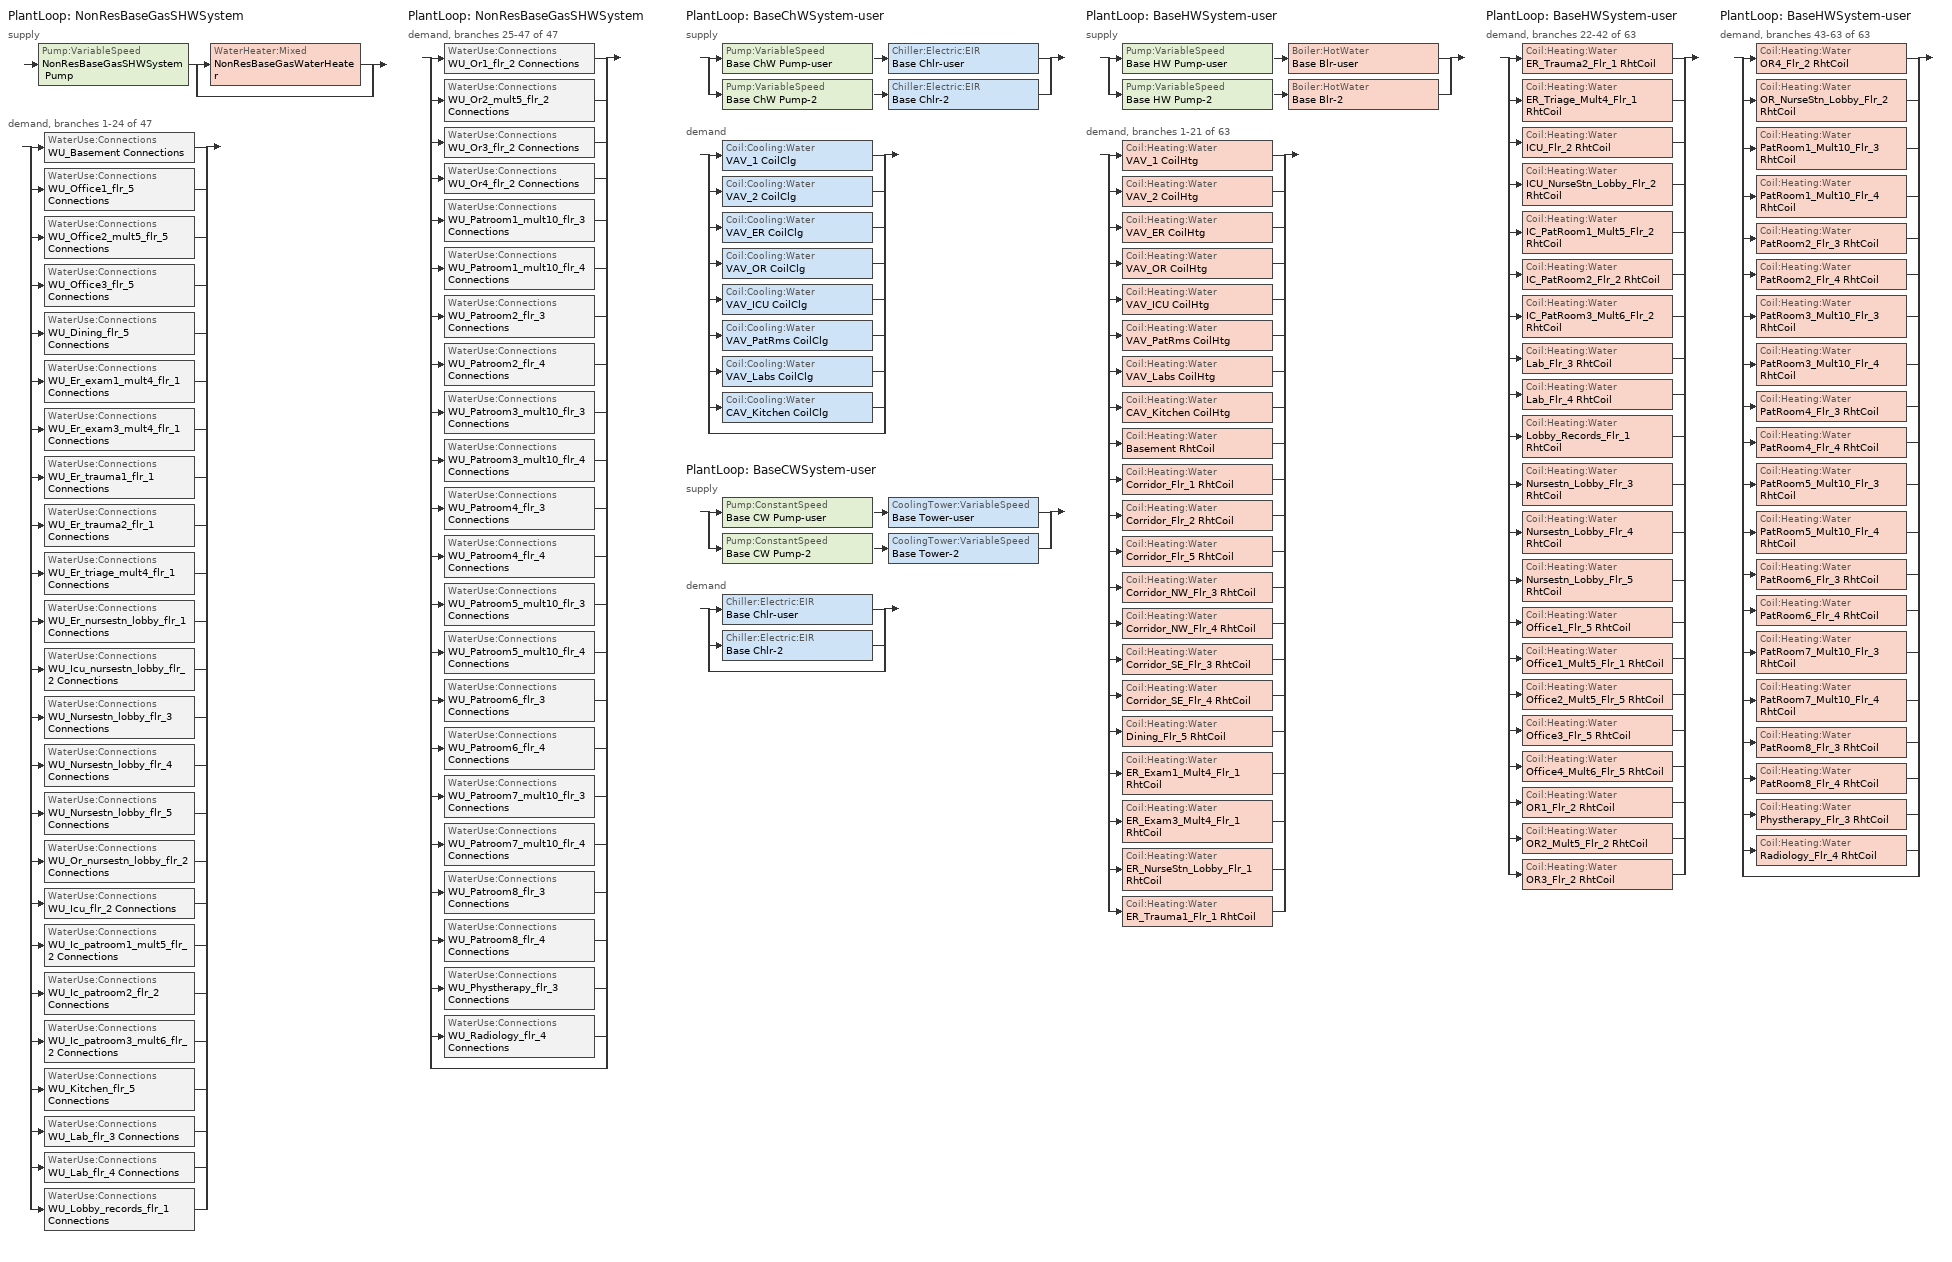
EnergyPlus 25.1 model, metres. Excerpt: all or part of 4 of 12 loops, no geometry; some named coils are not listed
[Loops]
PlantLoop 'NonResBaseGasSHWSystem'
 supply: Pump:VariableSpeed 'NonResBaseGasSHWSystem Pump' > split
  | WaterHeater:Mixed 'NonResBaseGasWaterHeater'
  | bypass
 demand, branches 1-24 of 47: split
  | WaterUse:Connections 'WU_Basement Connections'
  | WaterUse:Connections 'WU_Office1_flr_5 Connections'
  | WaterUse:Connections 'WU_Office2_mult5_flr_5 Connections'
  | WaterUse:Connections 'WU_Office3_flr_5 Connections'
  | WaterUse:Connections 'WU_Dining_flr_5 Connections'
  | WaterUse:Connections 'WU_Er_exam1_mult4_flr_1 Connections'
  | WaterUse:Connections 'WU_Er_exam3_mult4_flr_1 Connections'
  | WaterUse:Connections 'WU_Er_trauma1_flr_1 Connections'
  | WaterUse:Connections 'WU_Er_trauma2_flr_1 Connections'
  | WaterUse:Connections 'WU_Er_triage_mult4_flr_1 Connections'
  | WaterUse:Connections 'WU_Er_nursestn_lobby_flr_1 Connections'
  | WaterUse:Connections 'WU_Icu_nursestn_lobby_flr_2 Connections'
  | WaterUse:Connections 'WU_Nursestn_lobby_flr_3 Connections'
  | WaterUse:Connections 'WU_Nursestn_lobby_flr_4 Connections'
  | WaterUse:Connections 'WU_Nursestn_lobby_flr_5 Connections'
  | WaterUse:Connections 'WU_Or_nursestn_lobby_flr_2 Connections'
  | WaterUse:Connections 'WU_Icu_flr_2 Connections'
  | WaterUse:Connections 'WU_Ic_patroom1_mult5_flr_2 Connections'
  | WaterUse:Connections 'WU_Ic_patroom2_flr_2 Connections'
  | WaterUse:Connections 'WU_Ic_patroom3_mult6_flr_2 Connections'
  | WaterUse:Connections 'WU_Kitchen_flr_5 Connections'
  | WaterUse:Connections 'WU_Lab_flr_3 Connections'
  | WaterUse:Connections 'WU_Lab_flr_4 Connections'
  | WaterUse:Connections 'WU_Lobby_records_flr_1 Connections'
PlantLoop 'NonResBaseGasSHWSystem'
 demand, branches 25-47 of 47: split
  | WaterUse:Connections 'WU_Or1_flr_2 Connections'
  | WaterUse:Connections 'WU_Or2_mult5_flr_2 Connections'
  | WaterUse:Connections 'WU_Or3_flr_2 Connections'
  | WaterUse:Connections 'WU_Or4_flr_2 Connections'
  | WaterUse:Connections 'WU_Patroom1_mult10_flr_3 Connections'
  | WaterUse:Connections 'WU_Patroom1_mult10_flr_4 Connections'
  | WaterUse:Connections 'WU_Patroom2_flr_3 Connections'
  | WaterUse:Connections 'WU_Patroom2_flr_4 Connections'
  | WaterUse:Connections 'WU_Patroom3_mult10_flr_3 Connections'
  | WaterUse:Connections 'WU_Patroom3_mult10_flr_4 Connections'
  | WaterUse:Connections 'WU_Patroom4_flr_3 Connections'
  | WaterUse:Connections 'WU_Patroom4_flr_4 Connections'
  | WaterUse:Connections 'WU_Patroom5_mult10_flr_3 Connections'
  | WaterUse:Connections 'WU_Patroom5_mult10_flr_4 Connections'
  | WaterUse:Connections 'WU_Patroom6_flr_3 Connections'
  | WaterUse:Connections 'WU_Patroom6_flr_4 Connections'
  | WaterUse:Connections 'WU_Patroom7_mult10_flr_3 Connections'
  | WaterUse:Connections 'WU_Patroom7_mult10_flr_4 Connections'
  | WaterUse:Connections 'WU_Patroom8_flr_3 Connections'
  | WaterUse:Connections 'WU_Patroom8_flr_4 Connections'
  | WaterUse:Connections 'WU_Phystherapy_flr_3 Connections'
  | WaterUse:Connections 'WU_Radiology_flr_4 Connections'
  | bypass
PlantLoop 'BaseChWSystem-user'
 supply: split
  | Pump:VariableSpeed 'Base ChW Pump-user' > Chiller:Electric:EIR 'Base Chlr-user'
  | Pump:VariableSpeed 'Base ChW Pump-2' > Chiller:Electric:EIR 'Base Chlr-2'
 demand: split
  | Coil:Cooling:Water 'VAV_1 CoilClg'
  | Coil:Cooling:Water 'VAV_2 CoilClg'
  | Coil:Cooling:Water 'VAV_ER CoilClg'
  | Coil:Cooling:Water 'VAV_OR CoilClg'
  | Coil:Cooling:Water 'VAV_ICU CoilClg'
  | Coil:Cooling:Water 'VAV_PatRms CoilClg'
  | Coil:Cooling:Water 'VAV_Labs CoilClg'
  | Coil:Cooling:Water 'CAV_Kitchen CoilClg'
  | bypass
PlantLoop 'BaseCWSystem-user'
 supply: split
  | Pump:ConstantSpeed 'Base CW Pump-user' > CoolingTower:VariableSpeed 'Base Tower-user'
  | Pump:ConstantSpeed 'Base CW Pump-2' > CoolingTower:VariableSpeed 'Base Tower-2'
 demand: split
  | Chiller:Electric:EIR 'Base Chlr-user'
  | Chiller:Electric:EIR 'Base Chlr-2'
  | bypass
PlantLoop 'BaseHWSystem-user'
 supply: split
  | Pump:VariableSpeed 'Base HW Pump-user' > Boiler:HotWater 'Base Blr-user'
  | Pump:VariableSpeed 'Base HW Pump-2' > Boiler:HotWater 'Base Blr-2'
 demand, branches 1-21 of 63: split
  | Coil:Heating:Water 'VAV_1 CoilHtg'
  | Coil:Heating:Water 'VAV_2 CoilHtg'
  | Coil:Heating:Water 'VAV_ER CoilHtg'
  | Coil:Heating:Water 'VAV_OR CoilHtg'
  | Coil:Heating:Water 'VAV_ICU CoilHtg'
  | Coil:Heating:Water 'VAV_PatRms CoilHtg'
  | Coil:Heating:Water 'VAV_Labs CoilHtg'
  | Coil:Heating:Water 'CAV_Kitchen CoilHtg'
  | Coil:Heating:Water 'Basement RhtCoil'
  | Coil:Heating:Water 'Corridor_Flr_1 RhtCoil'
  | Coil:Heating:Water 'Corridor_Flr_2 RhtCoil'
  | Coil:Heating:Water 'Corridor_Flr_5 RhtCoil'
  | Coil:Heating:Water 'Corridor_NW_Flr_3 RhtCoil'
  | Coil:Heating:Water 'Corridor_NW_Flr_4 RhtCoil'
  | Coil:Heating:Water 'Corridor_SE_Flr_3 RhtCoil'
  | Coil:Heating:Water 'Corridor_SE_Flr_4 RhtCoil'
  | Coil:Heating:Water 'Dining_Flr_5 RhtCoil'
  | Coil:Heating:Water 'ER_Exam1_Mult4_Flr_1 RhtCoil'
  | Coil:Heating:Water 'ER_Exam3_Mult4_Flr_1 RhtCoil'
  | Coil:Heating:Water 'ER_NurseStn_Lobby_Flr_1 RhtCoil'
  | Coil:Heating:Water 'ER_Trauma1_Flr_1 RhtCoil'
PlantLoop 'BaseHWSystem-user'
 demand, branches 22-42 of 63: split
  | Coil:Heating:Water 'ER_Trauma2_Flr_1 RhtCoil'
  | Coil:Heating:Water 'ER_Triage_Mult4_Flr_1 RhtCoil'
  | Coil:Heating:Water 'ICU_Flr_2 RhtCoil'
  | Coil:Heating:Water 'ICU_NurseStn_Lobby_Flr_2 RhtCoil'
  | Coil:Heating:Water 'IC_PatRoom1_Mult5_Flr_2 RhtCoil'
  | Coil:Heating:Water 'IC_PatRoom2_Flr_2 RhtCoil'
  | Coil:Heating:Water 'IC_PatRoom3_Mult6_Flr_2 RhtCoil'
  | Coil:Heating:Water 'Lab_Flr_3 RhtCoil'
  | Coil:Heating:Water 'Lab_Flr_4 RhtCoil'
  | Coil:Heating:Water 'Lobby_Records_Flr_1 RhtCoil'
  | Coil:Heating:Water 'Nursestn_Lobby_Flr_3 RhtCoil'
  | Coil:Heating:Water 'Nursestn_Lobby_Flr_4 RhtCoil'
  | Coil:Heating:Water 'Nursestn_Lobby_Flr_5 RhtCoil'
  | Coil:Heating:Water 'Office1_Flr_5 RhtCoil'
  | Coil:Heating:Water 'Office1_Mult5_Flr_1 RhtCoil'
  | Coil:Heating:Water 'Office2_Mult5_Flr_5 RhtCoil'
  | Coil:Heating:Water 'Office3_Flr_5 RhtCoil'
  | Coil:Heating:Water 'Office4_Mult6_Flr_5 RhtCoil'
  | Coil:Heating:Water 'OR1_Flr_2 RhtCoil'
  | Coil:Heating:Water 'OR2_Mult5_Flr_2 RhtCoil'
  | Coil:Heating:Water 'OR3_Flr_2 RhtCoil'
PlantLoop 'BaseHWSystem-user'
 demand, branches 43-63 of 63: split
  | Coil:Heating:Water 'OR4_Flr_2 RhtCoil'
  | Coil:Heating:Water 'OR_NurseStn_Lobby_Flr_2 RhtCoil'
  | Coil:Heating:Water 'PatRoom1_Mult10_Flr_3 RhtCoil'
  | Coil:Heating:Water 'PatRoom1_Mult10_Flr_4 RhtCoil'
  | Coil:Heating:Water 'PatRoom2_Flr_3 RhtCoil'
  | Coil:Heating:Water 'PatRoom2_Flr_4 RhtCoil'
  | Coil:Heating:Water 'PatRoom3_Mult10_Flr_3 RhtCoil'
  | Coil:Heating:Water 'PatRoom3_Mult10_Flr_4 RhtCoil'
  | Coil:Heating:Water 'PatRoom4_Flr_3 RhtCoil'
  | Coil:Heating:Water 'PatRoom4_Flr_4 RhtCoil'
  | Coil:Heating:Water 'PatRoom5_Mult10_Flr_3 RhtCoil'
  | Coil:Heating:Water 'PatRoom5_Mult10_Flr_4 RhtCoil'
  | Coil:Heating:Water 'PatRoom6_Flr_3 RhtCoil'
  | Coil:Heating:Water 'PatRoom6_Flr_4 RhtCoil'
  | Coil:Heating:Water 'PatRoom7_Mult10_Flr_3 RhtCoil'
  | Coil:Heating:Water 'PatRoom7_Mult10_Flr_4 RhtCoil'
  | Coil:Heating:Water 'PatRoom8_Flr_3 RhtCoil'
  | Coil:Heating:Water 'PatRoom8_Flr_4 RhtCoil'
  | Coil:Heating:Water 'Phystherapy_Flr_3 RhtCoil'
  | Coil:Heating:Water 'Radiology_Flr_4 RhtCoil'
  | bypass
[Sizing:Plant] Sizing Option=NonCoincident; Zone Timesteps in Averaging Window=1
Name | Loop Type | Design Loop Exit Temperature {C} | Loop Design Temperature Difference {deltaC} | Coincident Sizing Factor Mode
NonResBaseGasSHWSystem | Heating | 57.2222 | 44.4444
BaseChWSystem-user | Cooling | 6.66667 | 6.66667 | None
BaseCWSystem-user | Condenser | 27.8333 | 5.55556 | None
BaseHWSystem-user | Heating | 71.1111 | 22.2222 | None
[Pump:VariableSpeed] Design Power Consumption {W}=Autosize; Fraction of Motor Inefficiencies to Fluid Stream=0; Design Power Sizing Method=PowerPerFlowPerPressure; Design Electric Power per Unit Flow Rate {W/(m3/s)}=348701.1; Design Shaft Power per Unit Flow Rate per Unit Head {W/((m3/s)-Pa)}=1.28205; Design Minimum Flow Rate Fraction=0
Name | Design Maximum Flow Rate {m3/s} | Design Pump Head {Pa} | Motor Efficiency | Coefficient 1 of the Part Load Performance Curve | Coefficient 2 of the Part Load Performance Curve | Coefficient 3 of the Part Load Performance Curve | Coefficient 4 of the Part Load Performance Curve | Design Minimum Flow Rate {m3/s} | Pump Control Type | Skin Loss Radiative Fraction
NonResBaseGasSHWSystem Pump | Autosize | 179352 | 0.9 | 0 | 1 | 0 | 0 | 0 | Continuous
Base ChW Pump-user; Base ChW Pump-2 | autosize | 185637 | 0.917 | 0.0273 | -0.1317 | 0.6642 | 0.4445 | Autosize | Intermittent | 0.5
Base HW Pump-user; Base HW Pump-2 | autosize | 193618 | 0.917 | 0.0273 | -0.1317 | 0.6642 | 0.4445 | Autosize | Intermittent | 0.5
[WaterHeater:Mixed]
NonResBaseGasWaterHeater: Tank Volume {m3}=0.54424; Setpoint Temperature Schedule=SHWSystemSetpointTemp135; Deadband Temperature Difference {deltaC}=2; Maximum Temperature Limit {C}=82; Heater Control Type=Cycle; Heater Maximum Capacity {W}=41905; Heater Minimum Capacity {W}=0; Heater Ignition Minimum Flow Rate {m3/s}=0; Heater Ignition Delay {s}=0; Heater Fuel Type=NaturalGas; Heater Thermal Efficiency=0.8; Off Cycle Parasitic Fuel Consumption Rate {W}=0; Off Cycle Parasitic Heat Fraction to Tank=0; On Cycle Parasitic Fuel Consumption Rate {W}=0; On Cycle Parasitic Heat Fraction to Tank=0; Ambient Temperature Indicator=Schedule; Ambient Temperature Schedule=WaterHeaterAmbientTemp; Off Cycle Loss Coefficient to Ambient Temperature {W/K}=12.144; Off Cycle Loss Fraction to Zone=1; On Cycle Loss Coefficient to Ambient Temperature {W/K}=12.144; On Cycle Loss Fraction to Zone=1; Use Side Effectiveness=1; Source Side Effectiveness=1; Use Side Design Flow Rate {m3/s}=autosize; Source Side Design Flow Rate {m3/s}=autosize; Indirect Water Heating Recovery Time {hr}=1.5; Source Side Flow Control Mode=IndirectHeatPrimarySetpoint
[PlantLoop] Fluid Type=Water; Minimum Loop Flow Rate {m3/s}=0; Plant Loop Volume {m3}=Autocalculate; Load Distribution Scheme=Optimal; Plant Loop Demand Calculation Scheme=SingleSetpoint
Name | Plant Equipment Operation Scheme | Maximum Loop Temperature {C} | Minimum Loop Temperature {C} | Maximum Loop Flow Rate {m3/s} | Common Pipe Simulation | Pressure Simulation Type | Loop Circulation Time {minutes}
NonResBaseGasSHWSystem | NonResBaseGasSHWSystem Operation Schemes | 100 | 0 | Autosize | None | None | 2
BaseChWSystem-user | BaseChWSystem-user Operation Schemes | 13.3333 | 5.55556 | autosize
BaseCWSystem-user | BaseCWSystem-user Operation Schemes | 100 | 0 | autosize
BaseHWSystem-user | BaseHWSystem-user Operation Schemes | 100 | 0 | autosize
[PlantEquipmentList]
NonResBaseGasSHWSystem Equipment List: NonResBaseGasWaterHeater
BaseChWSystem-user Cooling Equipment List: Base Chlr-user, Base Chlr-2
BaseCWSystem-user Cooling Equipment List: Base Tower-user, Base Tower-2
BaseHWSystem-user Heating Equipment List: Base Blr-user, Base Blr-2
[PlantEquipmentOperation:HeatingLoad] Load Range 1 Lower Limit {W}=0; Load Range 1 Upper Limit {W}=1000000000
Name | Range 1 Equipment List
NonResBaseGasSHWSystem Heating Operation Scheme | NonResBaseGasSHWSystem Equipment List
BaseHWSystem-user Heating Operation Scheme | BaseHWSystem-user Heating Equipment List
[PlantEquipmentOperationSchemes] Control Scheme 1 Schedule=Always On Discrete
Name | Control Scheme 1
NonResBaseGasSHWSystem Operation Schemes | NonResBaseGasSHWSystem Heating Operation Scheme
BaseChWSystem-user Operation Schemes | BaseChWSystem-user Cooling Operation Scheme
BaseCWSystem-user Operation Schemes | BaseCWSystem-user Cooling Operation Scheme
BaseHWSystem-user Operation Schemes | BaseHWSystem-user Heating Operation Scheme
[SetpointManager:Scheduled] Control Variable=Temperature
Name | Schedule | Setpoint Node or NodeList
NonResBaseGasSHWSystem SPM Scheduled | TargetSHWTemp135 | NonResBaseGasSHWSystem Supply Mixer Outlet Node
Setpoint Manager Scheduled 5 | BaseCHWSystemTemp | BaseChWSystem-user Supply Mixer Outlet Node
Setpoint Manager Scheduled 1 | BaseCWSystemTemp | BaseCWSystem-user Supply Mixer Outlet Node
Setpoint Manager Scheduled 3 | BaseHWSystemTemp | BaseHWSystem-user Supply Mixer Outlet Node
[WaterUse:Equipment] Target Temperature Schedule=TargetSHWTemp135
Name | Peak Flow Rate {m3/s} | Flow Rate Fraction Schedule | Zone
WU_Basement | 3.80944e-05 | HospitalOfficeServiceHotWater | Basement
WU_Office1_flr_5 | 7.1002e-07 | HospitalOfficeServiceHotWater | Office1_flr_5
WU_Office2_mult5_flr_5 | 3.54916e-06 | HospitalOfficeServiceHotWater | Office2_mult5_flr_5
WU_Office3_flr_5 | 7.09831e-07 | HospitalOfficeServiceHotWater | Office3_flr_5
WU_Dining_flr_5 | 0.000150437 | HospitalRestaurantServiceHotWater | Dining_flr_5
WU_Er_exam1_mult4_flr_1 | 1.51432e-06 | HospitalHealth24/7ServiceHotWater | Er_exam1_mult4_flr_1
WU_Er_exam3_mult4_flr_1 | 1.51432e-06 | HospitalHealth24/7ServiceHotWater | Er_exam3_mult4_flr_1
WU_Er_trauma1_flr_1 | 3.78579e-07 | HospitalHealth24/7ServiceHotWater | Er_trauma1_flr_1
WU_Er_trauma2_flr_1 | 3.78579e-07 | HospitalHealth24/7ServiceHotWater | Er_trauma2_flr_1
WU_Er_triage_mult4_flr_1 | 1.51432e-06 | HospitalHealth24/7ServiceHotWater | Er_triage_mult4_flr_1
WU_Er_nursestn_lobby_flr_1 | 1.67836e-05 | HospitalHealth24/7ServiceHotWater | Er_nursestn_lobby_flr_1
WU_Icu_nursestn_lobby_flr_2 | 9.08406e-06 | HospitalHealth24/7ServiceHotWater | Icu_nursestn_lobby_flr_2
WU_Nursestn_lobby_flr_3 | 1.23038e-05 | HospitalHealth24/7ServiceHotWater | Nursestn_lobby_flr_3
WU_Nursestn_lobby_flr_4 | 1.23038e-05 | HospitalHealth24/7ServiceHotWater | Nursestn_lobby_flr_4
WU_Nursestn_lobby_flr_5 | 1.41336e-05 | HospitalHealth24/7ServiceHotWater | Nursestn_lobby_flr_5
WU_Or_nursestn_lobby_flr_2 | 1.3755e-05 | HospitalHealth24/7ServiceHotWater | Or_nursestn_lobby_flr_2
WU_Icu_flr_2 | 8.39397e-06 | HospitalHealth24/7ServiceHotWater | Icu_flr_2
WU_Ic_patroom1_mult5_flr_2 | 1.41966e-06 | HospitalHealth24/7ServiceHotWater | Ic_patroom1_mult5_flr_2
WU_Ic_patroom2_flr_2 | 3.78579e-07 | HospitalHealth24/7ServiceHotWater | Ic_patroom2_flr_2
WU_Ic_patroom3_mult6_flr_2 | 1.70359e-06 | HospitalHealth24/7ServiceHotWater | Ic_patroom3_mult6_flr_2
WU_Kitchen_flr_5 | 1.82349e-05 | HospitalKitchenServiceHotWater | Kitchen_flr_5
WU_Lab_flr_3 | 2.69737e-06 | HospitalHealthServiceHotWater | Lab_flr_3
WU_Lab_flr_4 | 2.69737e-06 | HospitalHealthServiceHotWater | Lab_flr_4
WU_Lobby_records_flr_1 | 4.95811e-05 | HospitalHealthServiceHotWater | Lobby_records_flr_1
WU_Or1_flr_2 | 7.57158e-07 | HospitalHealthServiceHotWater | Or1_flr_2
WU_Or2_mult5_flr_2 | 3.78579e-06 | HospitalHealthServiceHotWater | Or2_mult5_flr_2
WU_Or3_flr_2 | 7.57158e-07 | HospitalHealthServiceHotWater | Or3_flr_2
WU_Or4_flr_2 | 3.02862e-06 | HospitalHealthServiceHotWater | Or4_flr_2
WU_Patroom1_mult10_flr_3 | 2.83931e-06 | HospitalPatient24/7ServiceHotWater | Patroom1_mult10_flr_3
WU_Patroom1_mult10_flr_4 | 2.83931e-06 | HospitalPatient24/7ServiceHotWater | Patroom1_mult10_flr_4
WU_Patroom2_flr_3 | 4.73227e-07 | HospitalPatient24/7ServiceHotWater | Patroom2_flr_3
WU_Patroom2_flr_4 | 4.73227e-07 | HospitalPatient24/7ServiceHotWater | Patroom2_flr_4
WU_Patroom3_mult10_flr_3 | 2.74493e-06 | HospitalPatient24/7ServiceHotWater | Patroom3_mult10_flr_3
WU_Patroom3_mult10_flr_4 | 2.74493e-06 | HospitalPatient24/7ServiceHotWater | Patroom3_mult10_flr_4
WU_Patroom4_flr_3 | 4.73227e-07 | HospitalPatient24/7ServiceHotWater | Patroom4_flr_3
WU_Patroom4_flr_4 | 4.73227e-07 | HospitalPatient24/7ServiceHotWater | Patroom4_flr_4
WU_Patroom5_mult10_flr_3 | 2.83931e-06 | HospitalPatient24/7ServiceHotWater | Patroom5_mult10_flr_3
WU_Patroom5_mult10_flr_4 | 2.83931e-06 | HospitalPatient24/7ServiceHotWater | Patroom5_mult10_flr_4
WU_Patroom6_flr_3 | 3.78579e-07 | HospitalPatient24/7ServiceHotWater | Patroom6_flr_3
WU_Patroom6_flr_4 | 3.78579e-07 | HospitalPatient24/7ServiceHotWater | Patroom6_flr_4
WU_Patroom7_mult10_flr_3 | 2.74493e-06 | HospitalPatient24/7ServiceHotWater | Patroom7_mult10_flr_3
WU_Patroom7_mult10_flr_4 | 2.74493e-06 | HospitalPatient24/7ServiceHotWater | Patroom7_mult10_flr_4
WU_Patroom8_flr_3 | 3.78579e-07 | HospitalPatient24/7ServiceHotWater | Patroom8_flr_3
WU_Patroom8_flr_4 | 3.78579e-07 | HospitalPatient24/7ServiceHotWater | Patroom8_flr_4
WU_Phystherapy_flr_3 | 6.62511e-06 | HospitalHealthServiceHotWater | Phystherapy_flr_3
WU_Radiology_flr_4 | 6.62511e-06 | HospitalHealthServiceHotWater | Radiology_flr_4
[WaterUse:Connections] Drain Water Heat Exchanger Type=None; Drain Water Heat Exchanger Destination=Plant
Name | Water Use Equipment 1
WU_Basement Connections | WU_Basement
WU_Office1_flr_5 Connections | WU_Office1_flr_5
WU_Office2_mult5_flr_5 Connections | WU_Office2_mult5_flr_5
WU_Office3_flr_5 Connections | WU_Office3_flr_5
WU_Dining_flr_5 Connections | WU_Dining_flr_5
WU_Er_exam1_mult4_flr_1 Connections | WU_Er_exam1_mult4_flr_1
WU_Er_exam3_mult4_flr_1 Connections | WU_Er_exam3_mult4_flr_1
WU_Er_trauma1_flr_1 Connections | WU_Er_trauma1_flr_1
WU_Er_trauma2_flr_1 Connections | WU_Er_trauma2_flr_1
WU_Er_triage_mult4_flr_1 Connections | WU_Er_triage_mult4_flr_1
WU_Er_nursestn_lobby_flr_1 Connections | WU_Er_nursestn_lobby_flr_1
WU_Icu_nursestn_lobby_flr_2 Connections | WU_Icu_nursestn_lobby_flr_2
WU_Nursestn_lobby_flr_3 Connections | WU_Nursestn_lobby_flr_3
WU_Nursestn_lobby_flr_4 Connections | WU_Nursestn_lobby_flr_4
WU_Nursestn_lobby_flr_5 Connections | WU_Nursestn_lobby_flr_5
WU_Or_nursestn_lobby_flr_2 Connections | WU_Or_nursestn_lobby_flr_2
WU_Icu_flr_2 Connections | WU_Icu_flr_2
WU_Ic_patroom1_mult5_flr_2 Connections | WU_Ic_patroom1_mult5_flr_2
WU_Ic_patroom2_flr_2 Connections | WU_Ic_patroom2_flr_2
WU_Ic_patroom3_mult6_flr_2 Connections | WU_Ic_patroom3_mult6_flr_2
WU_Kitchen_flr_5 Connections | WU_Kitchen_flr_5
WU_Lab_flr_3 Connections | WU_Lab_flr_3
WU_Lab_flr_4 Connections | WU_Lab_flr_4
WU_Lobby_records_flr_1 Connections | WU_Lobby_records_flr_1
WU_Or1_flr_2 Connections | WU_Or1_flr_2
WU_Or2_mult5_flr_2 Connections | WU_Or2_mult5_flr_2
WU_Or3_flr_2 Connections | WU_Or3_flr_2
WU_Or4_flr_2 Connections | WU_Or4_flr_2
WU_Patroom1_mult10_flr_3 Connections | WU_Patroom1_mult10_flr_3
WU_Patroom1_mult10_flr_4 Connections | WU_Patroom1_mult10_flr_4
WU_Patroom2_flr_3 Connections | WU_Patroom2_flr_3
WU_Patroom2_flr_4 Connections | WU_Patroom2_flr_4
WU_Patroom3_mult10_flr_3 Connections | WU_Patroom3_mult10_flr_3
WU_Patroom3_mult10_flr_4 Connections | WU_Patroom3_mult10_flr_4
WU_Patroom4_flr_3 Connections | WU_Patroom4_flr_3
WU_Patroom4_flr_4 Connections | WU_Patroom4_flr_4
WU_Patroom5_mult10_flr_3 Connections | WU_Patroom5_mult10_flr_3
WU_Patroom5_mult10_flr_4 Connections | WU_Patroom5_mult10_flr_4
WU_Patroom6_flr_3 Connections | WU_Patroom6_flr_3
WU_Patroom6_flr_4 Connections | WU_Patroom6_flr_4
WU_Patroom7_mult10_flr_3 Connections | WU_Patroom7_mult10_flr_3
WU_Patroom7_mult10_flr_4 Connections | WU_Patroom7_mult10_flr_4
WU_Patroom8_flr_3 Connections | WU_Patroom8_flr_3
WU_Patroom8_flr_4 Connections | WU_Patroom8_flr_4
WU_Phystherapy_flr_3 Connections | WU_Phystherapy_flr_3
WU_Radiology_flr_4 Connections | WU_Radiology_flr_4
[Coil:Heating:Water] Availability Schedule=Always On Discrete; Performance Input Method=NominalCapacity; Rated Inlet Water Temperature {C}=71.1111; Rated Inlet Air Temperature {C}=16.6; Rated Outlet Water Temperature {C}=48.8889; Rated Outlet Air Temperature {C}=32.2; Rated Ratio for Air and Water Convection=0.5
Name | U-Factor Times Area Value {W/K} | Maximum Water Flow Rate {m3/s} | Rated Capacity {W}
Basement RhtCoil; Corridor_Flr_1 RhtCoil; Corridor_Flr_2 RhtCoil; Corridor_Flr_5 RhtCoil; Corridor_NW_Flr_3 RhtCoil; Corridor_NW_Flr_4 RhtCoil; Corridor_SE_Flr_3 RhtCoil; Corridor_SE_Flr_4 RhtCoil; Dining_Flr_5 RhtCoil; ER_Exam1_Mult4_Flr_1 RhtCoil; ER_Exam3_Mult4_Flr_1 RhtCoil; ER_NurseStn_Lobby_Flr_1 RhtCoil; ER_Trauma1_Flr_1 RhtCoil; ER_Trauma2_Flr_1 RhtCoil; ER_Triage_Mult4_Flr_1 RhtCoil; ICU_Flr_2 RhtCoil; ICU_NurseStn_Lobby_Flr_2 RhtCoil; IC_PatRoom1_Mult5_Flr_2 RhtCoil; IC_PatRoom2_Flr_2 RhtCoil; IC_PatRoom3_Mult6_Flr_2 RhtCoil; Lab_Flr_3 RhtCoil; Lab_Flr_4 RhtCoil; Lobby_Records_Flr_1 RhtCoil; Nursestn_Lobby_Flr_3 RhtCoil; Nursestn_Lobby_Flr_4 RhtCoil; Nursestn_Lobby_Flr_5 RhtCoil; Office1_Flr_5 RhtCoil; Office1_Mult5_Flr_1 RhtCoil; Office2_Mult5_Flr_5 RhtCoil; Office3_Flr_5 RhtCoil; OR1_Flr_2 RhtCoil; OR2_Mult5_Flr_2 RhtCoil; OR3_Flr_2 RhtCoil; OR4_Flr_2 RhtCoil; OR_NurseStn_Lobby_Flr_2 RhtCoil; PatRoom1_Mult10_Flr_3 RhtCoil; PatRoom1_Mult10_Flr_4 RhtCoil; PatRoom2_Flr_3 RhtCoil; PatRoom2_Flr_4 RhtCoil; PatRoom3_Mult10_Flr_3 RhtCoil; PatRoom3_Mult10_Flr_4 RhtCoil; PatRoom4_Flr_3 RhtCoil; PatRoom4_Flr_4 RhtCoil; PatRoom5_Mult10_Flr_3 RhtCoil; PatRoom5_Mult10_Flr_4 RhtCoil; PatRoom6_Flr_3 RhtCoil; PatRoom6_Flr_4 RhtCoil; PatRoom7_Mult10_Flr_3 RhtCoil; PatRoom7_Mult10_Flr_4 RhtCoil; PatRoom8_Flr_3 RhtCoil; PatRoom8_Flr_4 RhtCoil; Phystherapy_Flr_3 RhtCoil; Radiology_Flr_4 RhtCoil | Autosize | Autosize | Autosize
Office4_Mult6_Flr_5 RhtCoil | 26376.4 | 0.000189271 | 14653.6
[Pump:ConstantSpeed] Design Flow Rate {m3/s}=autosize; Design Pump Head {Pa}=134508; Design Power Consumption {W}=Autosize; Motor Efficiency=0.93; Fraction of Motor Inefficiencies to Fluid Stream=0; Pump Control Type=Intermittent; Design Power Sizing Method=PowerPerFlowPerPressure; Design Electric Power per Unit Flow Rate {W/(m3/s)}=348701.1; Design Shaft Power per Unit Flow Rate per Unit Head {W/((m3/s)-Pa)}=1.28205
Base CW Pump-user; Base CW Pump-2
[Boiler:HotWater] Fuel Type=NaturalGas; Nominal Capacity {W}=autosize; Nominal Thermal Efficiency=0.85; Efficiency Curve Temperature Evaluation Variable=EnteringBoiler; Normalized Boiler Efficiency Curve=BlrHWCondBlrFIRRatio_fQRatioTewtSI; Design Water Flow Rate {m3/s}=autosize; Minimum Part Load Ratio=0; Maximum Part Load Ratio=1; Optimum Part Load Ratio=1; Water Outlet Upper Temperature Limit {C}=99; Boiler Flow Mode=LeavingSetpointModulated; On Cycle Parasitic Electric Load {W}=433.282; Sizing Factor=1.3
Base Blr-user; Base Blr-2
[Chiller:Electric:EIR] Reference Capacity {W}=autosize; Reference COP {W/W}=5.91092; Reference Leaving Chilled Water Temperature {C}=6.67; Reference Entering Condenser Fluid Temperature {C}=27.8333; Reference Chilled Water Flow Rate {m3/s}=autosize; Reference Condenser Fluid Flow Rate {m3/s}=autosize; Cooling Capacity Function of Temperature Curve=ACM2025_ChlrWtr_Centrifugal_PathB_300to600ton_CAPFT; Electric Input to Cooling Output Ratio Function of Temperature Curve=ACM_2025_ChlrWtr_Centrifugal_PathB_300to600ton_EIRFT; Electric Input to Cooling Output Ratio Function of Part Load Ratio Curve=ACM_2025_ChlrWtr_Centrifugal_PathB_300to600ton_EIRFPLR; Minimum Part Load Ratio=0.1; Maximum Part Load Ratio=1; Optimum Part Load Ratio=1; Minimum Unloading Ratio=0.1; Condenser Type=WaterCooled; Condenser Fan Power Ratio {W/W}=0; Fraction of Compressor Electric Consumption Rejected by Condenser=1; Leaving Chilled Water Lower Temperature Limit {C}=2; Chiller Flow Mode=LeavingSetpointModulated; Sizing Factor=1; Basin Heater Capacity {W/K}=0; Basin Heater Setpoint Temperature {C}=10; Condenser Heat Recovery Relative Capacity Fraction=1
Base Chlr-user; Base Chlr-2
[CoolingTower:VariableSpeed] Model Type=CoolToolsCrossFlow; Design Inlet Air Wet-Bulb Temperature {C}=22.2778; Design Approach Temperature {deltaC}=5.55556; Design Range Temperature {deltaC}=5.55556; Design Water Flow Rate {m3/s}=autosize; Design Air Flow Rate {m3/s}=autosize; Design Fan Power {W}=autosize; Minimum Air Flow Rate Ratio=0.5; Fraction of Tower Capacity in Free Convection Regime=0.125; Basin Heater Capacity {W/K}=0; Basin Heater Setpoint Temperature {C}=2; Evaporation Loss Mode=SaturatedExit; Evaporation Loss Factor {percent/K}=0.2; Drift Loss Percent {percent}=0.008; Blowdown Calculation Mode=ConcentrationRatio; Blowdown Concentration Ratio=3; Number of Cells=1; Sizing Factor=1
Name | Fan Power Ratio Function of Air Flow Rate Ratio Curve
Base Tower-user | Cooling Tower Variable Speed 1 Fan Power Ratio Curve
Base Tower-2 | Cooling Tower Variable Speed 1 Fan Power Ratio Curve 1
[PlantEquipmentOperation:CoolingLoad] Load Range 1 Lower Limit {W}=0; Load Range 1 Upper Limit {W}=1000000000
Name | Range 1 Equipment List
BaseChWSystem-user Cooling Operation Scheme | BaseChWSystem-user Cooling Equipment List
BaseCWSystem-user Cooling Operation Scheme | BaseCWSystem-user Cooling Equipment List
[SetpointManager:OutdoorAirReset]
Setpoint Manager Outdoor Air Reset 1: Control Variable=Temperature; Setpoint at Outdoor Low Temperature {C}=12.2222; Outdoor Low Temperature {C}=15.5556; Setpoint at Outdoor High Temperature {C}=6.66667; Outdoor High Temperature {C}=26.6667; Setpoint Node or NodeList=BaseChWSystem-user Supply Mixer Outlet Node
[Schedule:Day:Hourly]
WaterHeaterAmbientTempDaily: 20, 20, 20, 20, 20, 20, 20, 20, 20, 20, 20, 20, 20, 20, 20, 20, 20, 20, 20, 20, 20, 20, 20, 20
BaseHWSystemTempDaily: 71.1, 71.1, 71.1, 71.1, 71.1, 71.1, 71.1, 71.1, 71.1, 71.1, 71.1, 71.1, 71.1, 71.1, 71.1, 71.1, 71.1, 71.1, 71.1, 71.1, 71.1, 71.1, 71.1, 71.1
SHWSystemSetpointTemp135Daily; TargetSHWTemp135Daily: 57.2, 57.2, 57.2, 57.2, 57.2, 57.2, 57.2, 57.2, 57.2, 57.2, 57.2, 57.2, 57.2, 57.2, 57.2, 57.2, 57.2, 57.2, 57.2, 57.2, 57.2, 57.2, 57.2, 57.2
BaseCHWSystemTempDaily: 6.7, 6.7, 6.7, 6.7, 6.7, 6.7, 6.7, 6.7, 6.7, 6.7, 6.7, 6.7, 6.7, 6.7, 6.7, 6.7, 6.7, 6.7, 6.7, 6.7, 6.7, 6.7, 6.7, 6.7
BaseCWSystemTempDaily: 21.1, 21.1, 21.1, 21.1, 21.1, 21.1, 21.1, 21.1, 21.1, 21.1, 21.1, 21.1, 21.1, 21.1, 21.1, 21.1, 21.1, 21.1, 21.1, 21.1, 21.1, 21.1, 21.1, 21.1
HospitalHealthServiceHotWaterWD: 0.01, 0.01, 0.01, 0.01, 0.01, 0.01, 0.01, 0.17, 0.58, 0.66, 0.78, 0.82, 0.71, 0.82, 0.78, 0.74, 0.63, 0.41, 0.18, 0.18, 0.18, 0.1, 0.01, 0.01
HospitalHealthServiceHotWaterSat: 0.01, 0.01, 0.01, 0.01, 0.01, 0.01, 0.01, 0.01, 0.2, 0.28, 0.3, 0.3, 0.24, 0.24, 0.23, 0.23, 0.23, 0.1, 0.01, 0.01, 0.01, 0.01, 0.01, 0.01
HospitalHealthServiceHotWaterSun: 0.01, 0.01, 0.01, 0.01, 0.01, 0.01, 0.01, 0.01, 0.01, 0.01, 0.01, 0.01, 0.01, 0.01, 0.01, 0.01, 0.01, 0.01, 0.01, 0.01, 0.01, 0.01, 0.01, 0.01
HospitalHealth24/7ServiceHotWaterWD; HospitalPatient24/7ServiceHotWaterWD: 0.3, 0.3, 0.3, 0.3, 0.3, 0.3, 0.5, 0.58, 0.66, 0.78, 0.82, 0.71, 0.82, 0.78, 0.74, 0.63, 0.41, 0.35, 0.35, 0.35, 0.3, 0.3, 0.3, 0.3
HospitalHealth24/7ServiceHotWaterSat; HospitalHealth24/7ServiceHotWaterSun; HospitalPatient24/7ServiceHotWaterSat; HospitalPatient24/7ServiceHotWaterSun: 0.3, 0.3, 0.3, 0.3, 0.3, 0.3, 0.3, 0.4, 0.5, 0.6, 0.6, 0.6, 0.6, 0.6, 0.6, 0.6, 0.5, 0.3, 0.3, 0.3, 0.3, 0.3, 0.3, 0.3
HospitalOfficeServiceHotWaterWD: 0.05, 0.05, 0.05, 0.05, 0.05, 0.08, 0.07, 0.19, 0.35, 0.38, 0.39, 0.47, 0.57, 0.54, 0.34, 0.33, 0.44, 0.26, 0.21, 0.15, 0.17, 0.08, 0.05, 0.05
HospitalOfficeServiceHotWaterSat: 0.05, 0.05, 0.05, 0.05, 0.05, 0.08, 0.07, 0.11, 0.15, 0.21, 0.19, 0.23, 0.2, 0.19, 0.15, 0.12, 0.14, 0.07, 0.07, 0.07, 0.07, 0.09, 0.05, 0.05
HospitalOfficeServiceHotWaterSun: 0.04, 0.04, 0.04, 0.04, 0.04, 0.07, 0.04, 0.04, 0.04, 0.04, 0.04, 0.06, 0.06, 0.09, 0.06, 0.04, 0.04, 0.04, 0.04, 0.04, 0.04, 0.07, 0.04, 0.04
HospitalRestaurantServiceHotWaterWD; HospitalKitchenServiceHotWaterWD: 0.2, 0, 0, 0, 0, 0.6, 0.6, 0.6, 0.55, 0.45, 0.4, 0.45, 0.4, 0.35, 0.3, 0.3, 0.3, 0.4, 0.55, 0.6, 0.5, 0.55, 0.45, 0.25
HospitalRestaurantServiceHotWaterSat; HospitalKitchenServiceHotWaterSat: 0.2, 0, 0, 0, 0, 0, 0.5, 0.5, 0.5, 0.5, 0.45, 0.5, 0.5, 0.45, 0.4, 0.4, 0.35, 0.4, 0.55, 0.55, 0.5, 0.55, 0.4, 0.3
HospitalRestaurantServiceHotWaterSun; HospitalKitchenServiceHotWaterSun: 0.25, 0, 0, 0, 0, 0, 0.5, 0.5, 0.5, 0.5, 0.5, 0.5, 0.4, 0.4, 0.3, 0.3, 0.3, 0.4, 0.5, 0.5, 0.4, 0.5, 0.4, 0.2
[Schedule:Week:Daily]
WaterHeaterAmbientTempWk: WaterHeaterAmbientTempDaily, WaterHeaterAmbientTempDaily, WaterHeaterAmbientTempDaily, WaterHeaterAmbientTempDaily, WaterHeaterAmbientTempDaily, WaterHeaterAmbientTempDaily, WaterHeaterAmbientTempDaily, WaterHeaterAmbientTempDaily, WaterHeaterAmbientTempDaily, WaterHeaterAmbientTempDaily, WaterHeaterAmbientTempDaily, WaterHeaterAmbientTempDaily
BaseHWSystemTempWk: BaseHWSystemTempDaily, BaseHWSystemTempDaily, BaseHWSystemTempDaily, BaseHWSystemTempDaily, BaseHWSystemTempDaily, BaseHWSystemTempDaily, BaseHWSystemTempDaily, BaseHWSystemTempDaily, BaseHWSystemTempDaily, BaseHWSystemTempDaily, BaseHWSystemTempDaily, BaseHWSystemTempDaily
SHWSystemSetpointTemp135Wk: SHWSystemSetpointTemp135Daily, SHWSystemSetpointTemp135Daily, SHWSystemSetpointTemp135Daily, SHWSystemSetpointTemp135Daily, SHWSystemSetpointTemp135Daily, SHWSystemSetpointTemp135Daily, SHWSystemSetpointTemp135Daily, SHWSystemSetpointTemp135Daily, SHWSystemSetpointTemp135Daily, SHWSystemSetpointTemp135Daily, SHWSystemSetpointTemp135Daily, SHWSystemSetpointTemp135Daily
BaseCHWSystemTempWk: BaseCHWSystemTempDaily, BaseCHWSystemTempDaily, BaseCHWSystemTempDaily, BaseCHWSystemTempDaily, BaseCHWSystemTempDaily, BaseCHWSystemTempDaily, BaseCHWSystemTempDaily, BaseCHWSystemTempDaily, BaseCHWSystemTempDaily, BaseCHWSystemTempDaily, BaseCHWSystemTempDaily, BaseCHWSystemTempDaily
BaseCWSystemTempWk: BaseCWSystemTempDaily, BaseCWSystemTempDaily, BaseCWSystemTempDaily, BaseCWSystemTempDaily, BaseCWSystemTempDaily, BaseCWSystemTempDaily, BaseCWSystemTempDaily, BaseCWSystemTempDaily, BaseCWSystemTempDaily, BaseCWSystemTempDaily, BaseCWSystemTempDaily, BaseCWSystemTempDaily
TargetSHWTemp135Wk: TargetSHWTemp135Daily, TargetSHWTemp135Daily, TargetSHWTemp135Daily, TargetSHWTemp135Daily, TargetSHWTemp135Daily, TargetSHWTemp135Daily, TargetSHWTemp135Daily, TargetSHWTemp135Daily, TargetSHWTemp135Daily, TargetSHWTemp135Daily, TargetSHWTemp135Daily, TargetSHWTemp135Daily
HospitalHealth24/7ServiceHotWaterWk: HospitalHealth24/7ServiceHotWaterSun, HospitalHealth24/7ServiceHotWaterWD, HospitalHealth24/7ServiceHotWaterWD, HospitalHealth24/7ServiceHotWaterWD, HospitalHealth24/7ServiceHotWaterWD, HospitalHealth24/7ServiceHotWaterWD, HospitalHealth24/7ServiceHotWaterSat, HospitalHealth24/7ServiceHotWaterSun, HospitalHealth24/7ServiceHotWaterWD, HospitalHealth24/7ServiceHotWaterWD, HospitalHealth24/7ServiceHotWaterSun, HospitalHealth24/7ServiceHotWaterSun
HospitalHealthServiceHotWaterWk: HospitalHealthServiceHotWaterSun, HospitalHealthServiceHotWaterWD, HospitalHealthServiceHotWaterWD, HospitalHealthServiceHotWaterWD, HospitalHealthServiceHotWaterWD, HospitalHealthServiceHotWaterWD, HospitalHealthServiceHotWaterSat, HospitalHealthServiceHotWaterSun, HospitalHealthServiceHotWaterWD, HospitalHealthServiceHotWaterWD, HospitalHealthServiceHotWaterSun, HospitalHealthServiceHotWaterSun
HospitalKitchenServiceHotWaterWk: HospitalKitchenServiceHotWaterSun, HospitalKitchenServiceHotWaterWD, HospitalKitchenServiceHotWaterWD, HospitalKitchenServiceHotWaterWD, HospitalKitchenServiceHotWaterWD, HospitalKitchenServiceHotWaterWD, HospitalKitchenServiceHotWaterSat, HospitalKitchenServiceHotWaterSun, HospitalKitchenServiceHotWaterWD, HospitalKitchenServiceHotWaterWD, HospitalKitchenServiceHotWaterSun, HospitalKitchenServiceHotWaterSun
HospitalOfficeServiceHotWaterWk: HospitalOfficeServiceHotWaterSun, HospitalOfficeServiceHotWaterWD, HospitalOfficeServiceHotWaterWD, HospitalOfficeServiceHotWaterWD, HospitalOfficeServiceHotWaterWD, HospitalOfficeServiceHotWaterWD, HospitalOfficeServiceHotWaterSat, HospitalOfficeServiceHotWaterSun, HospitalOfficeServiceHotWaterWD, HospitalOfficeServiceHotWaterWD, HospitalOfficeServiceHotWaterSun, HospitalOfficeServiceHotWaterSun
HospitalPatient24/7ServiceHotWaterWk: HospitalPatient24/7ServiceHotWaterSun, HospitalPatient24/7ServiceHotWaterWD, HospitalPatient24/7ServiceHotWaterWD, HospitalPatient24/7ServiceHotWaterWD, HospitalPatient24/7ServiceHotWaterWD, HospitalPatient24/7ServiceHotWaterWD, HospitalPatient24/7ServiceHotWaterSat, HospitalPatient24/7ServiceHotWaterSun, HospitalPatient24/7ServiceHotWaterWD, HospitalPatient24/7ServiceHotWaterWD, HospitalPatient24/7ServiceHotWaterSun, HospitalPatient24/7ServiceHotWaterSun
HospitalRestaurantServiceHotWaterWk: HospitalRestaurantServiceHotWaterSun, HospitalRestaurantServiceHotWaterWD, HospitalRestaurantServiceHotWaterWD, HospitalRestaurantServiceHotWaterWD, HospitalRestaurantServiceHotWaterWD, HospitalRestaurantServiceHotWaterWD, HospitalRestaurantServiceHotWaterSat, HospitalRestaurantServiceHotWaterSun, HospitalRestaurantServiceHotWaterWD, HospitalRestaurantServiceHotWaterWD, HospitalRestaurantServiceHotWaterSun, HospitalRestaurantServiceHotWaterSun
[Schedule:Year]
WaterHeaterAmbientTemp: WaterHeaterAmbientTempWk, 1, 1, 12, 31
BaseHWSystemTemp: BaseHWSystemTempWk, 1, 1, 12, 31
SHWSystemSetpointTemp135: SHWSystemSetpointTemp135Wk, 1, 1, 12, 31
BaseCHWSystemTemp: BaseCHWSystemTempWk, 1, 1, 12, 31
BaseCWSystemTemp: BaseCWSystemTempWk, 1, 1, 12, 31
TargetSHWTemp135: TargetSHWTemp135Wk, 1, 1, 12, 31
HospitalHealth24/7ServiceHotWater: HospitalHealth24/7ServiceHotWaterWk, 1, 1, 12, 31
HospitalHealthServiceHotWater: HospitalHealthServiceHotWaterWk, 1, 1, 12, 31
HospitalKitchenServiceHotWater: HospitalKitchenServiceHotWaterWk, 1, 1, 12, 31
HospitalOfficeServiceHotWater: HospitalOfficeServiceHotWaterWk, 1, 1, 12, 31
HospitalPatient24/7ServiceHotWater: HospitalPatient24/7ServiceHotWaterWk, 1, 1, 12, 31
HospitalRestaurantServiceHotWater: HospitalRestaurantServiceHotWaterWk, 1, 1, 12, 31
[Schedule:Constant]
Always On Discrete: Hourly Value=1
[Curve:Quadratic]
ACM_2025_ChlrWtr_Centrifugal_PathB_300to600ton_EIRFPLR: Coefficient1 Constant=0.055483; Coefficient2 x=0.451866; Coefficient3 x**2=0.488242; Minimum Value of x=0.1; Maximum Value of x=100; Minimum Curve Output=0.11
[Curve:Cubic] Coefficient1 Constant=-0.0093; Coefficient2 x=0.0512; Coefficient3 x**2=-0.0838; Coefficient4 x**3=1.0419; Minimum Value of x=0.15; Maximum Value of x=1
Cooling Tower Variable Speed 1 Fan Power Ratio Curve; Cooling Tower Variable Speed 1 Fan Power Ratio Curve 1
[Curve:Biquadratic] Minimum Value of y=15.56
Name | Coefficient1 Constant | Coefficient2 x | Coefficient3 x**2 | Coefficient4 y | Coefficient5 y**2 | Coefficient6 x*y | Minimum Value of x | Maximum Value of x | Maximum Value of y | Minimum Curve Output | Maximum Curve Output
BlrHWCondBlrFIRRatio_fQRatioTewtSI | 1.19381 | -0.110825 | 0.039514 | -0.006371 | 3.8e-05 | 0.00083 | 0.1 | 1 | 48.8889 | 0.93 | 1.05
ACM_2025_ChlrWtr_Centrifugal_PathB_300to600ton_EIRFT | 0.756376 | -.015019 | 0.000156 | 0.00246 | 0.000515 | -.000687 | 4.44 | 12.22 | 29.44 | 0.63 | 1.12
ACM2025_ChlrWtr_Centrifugal_PathB_300to600ton_CAPFT | 1.35608 | 0.04875 | -.000888 | -.014525 | -.000286 | -.00004 | 4.44 | 12.22 | 29.44 | 0.87 | 1.52
